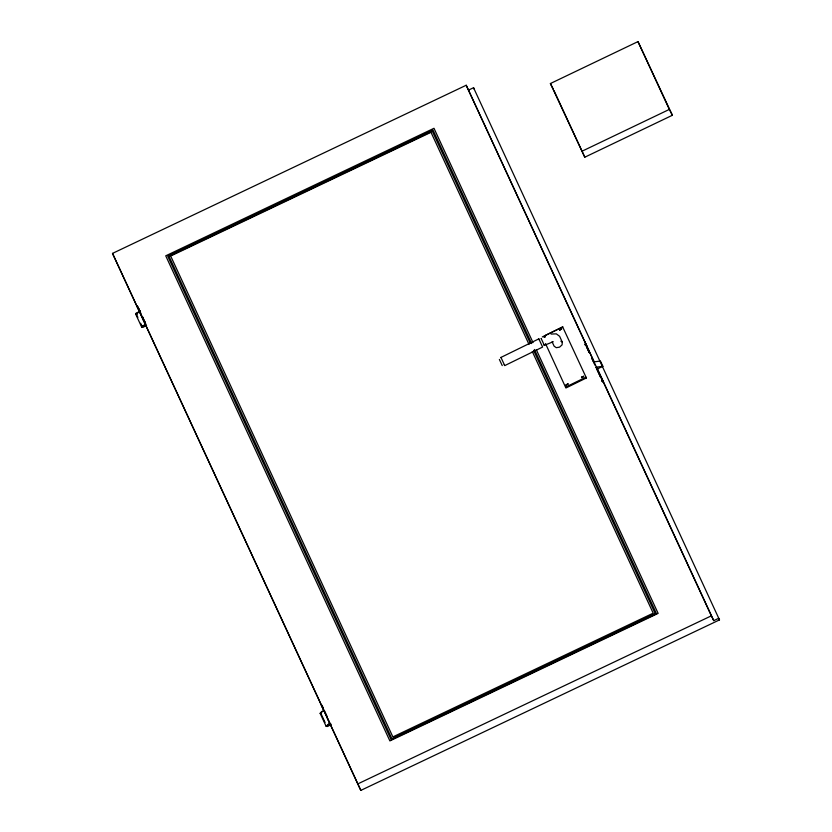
<?xml version="1.0" encoding="UTF-8"?>
<svg xmlns="http://www.w3.org/2000/svg" width="832" height="832" viewBox="0 0 832 832"><rect width="100%" height="100%" fill="white"/><g stroke="black" fill="none" stroke-linecap="round" stroke-linejoin="round"><path stroke-width="1.25" d="M551.065 334.058L556.327 333.861L559.603 336.294L562.307 342.17L562.078 344.854L559.582 347.142L556.286 347.682L554.122 346.185L552.084 341.765M146.567 325.53L142.771 327.34L141.679 327.101L135.678 314.122L136.167 313.134L139.974 311.324L136.947 306.197L137.446 305.968L139.381 309.91M137.894 317.387L136.261 313.851L139.62 311.657M141.679 327.101L142.158 326.102L145.964 324.303L142.938 319.176L143.437 318.937L142.345 316.576M146.089 325.593L142.262 326.82L145.621 324.626M331.022 724.714L327.215 726.523L326.123 726.284L320.133 713.315L322.39 711.162L324.418 710.507M326.123 726.284L328.39 724.131L330.418 723.486M544.086 337.334L545.21 336.617M560.29 329.451L559.749 329.888L560.206 329.274M544.398 337.282L545.293 336.794M566.675 384.613C564.543 385.538 569.296 383.209 567.258 384.332M582.254 376.99C580.122 377.915 584.875 375.586 582.837 376.709M321.09 712.254L324.074 710.84M330.543 724.776L326.706 726.003L328.484 724.318L330.928 724.006M544.586 335.806L562.775 326.893L542.308 336.918M501.197 357.926L500.958 357.417L538.834 338.874L542.61 347.058L504.743 365.602L504.275 364.582M559.666 329.711L561.538 329.004L560.872 329.16M544.336 345.342L553.27 341.723M565.625 387.119L585.894 377.198L586.383 377.967L565.906 387.993L545.522 343.606M550.389 83.543L637.988 41.6L672.391 115.263L584.792 157.206L550.389 83.543L553.446 89.388M581.724 151.362L669.323 109.418L672.391 115.263M468.582 90.074L473.543 87.714L719.493 619.892L360.818 790.4L112.507 253.396L466.211 85.249L594.443 362.461M139.37 311.137L140.431 311.022M585.125 344.781L585.374 344.23L585.707 344.958M585.166 344.895L585.374 344.261M596.908 369.158L602.867 366.319L600.423 361.036L593.518 361.941M601.754 380.796L602.846 382.054M601.827 380.942L602.202 380.671M602.347 380.973L602.909 380.786L603.543 382.19L601.328 377.572M357.666 783.962L711.37 615.826L713.742 620.651L718.713 618.28L719.493 619.892M560.789 328.983L561.454 328.838M595.962 367.224L602.867 366.319M136.261 313.851L137.114 314.038M135.678 314.122L136.77 314.361M320.133 713.315L321.225 713.554M560.862 341.172L562.307 342.17M473.543 87.714L474.334 89.315M585.281 344.074L585.582 344.698M601.942 380.11L602.025 380.297M112.507 253.396L360.818 790.4M143.926 319.925L145.371 322.889M323.346 708.105L321.89 705.151L321.402 705.39L323.856 710.382M327.392 718.359L329.846 723.362M587.028 346.424L584.823 341.806L585.447 343.2M637.988 41.6L669.323 109.418M553.987 90.563L584.792 157.206M596.554 367.037L713.742 620.651M466.211 85.249L711.37 615.826M587.059 347.807L589.181 352.383M591.822 358.114L593.944 362.7M597.116 369.564L600.829 377.593M586.009 345.727L589.191 352.602M591.833 358.332L595.015 365.206M596.066 367.494L600.829 377.811M562.536 326.633L586.383 377.967M544.19 345.041L541.143 338.447L541.403 338.998M533.01 342.586L433.992 128.294L165.734 255.819L389.886 740.917L658.143 613.392L536.276 349.648M531.658 343.574L433.025 130.114L167.742 256.225L391.165 739.742L656.448 613.631L534.383 349.471M530.39 343.45L432.276 131.113L168.979 256.277L391.914 738.743L655.21 613.579L533.655 350.522M529.027 344.448L430.997 132.298L170.685 256.038L392.881 736.913L653.193 613.174L532.293 351.52M500.958 357.417L504.504 365.092M142.147 316.046L145.423 323.118M137.987 307.143L141.263 314.215M324.615 711.048L327.34 716.945M140.618 323.284L142.262 326.82M321.256 714.21L325.073 722.467M544.138 344.926L544.398 345.478M538.834 338.874L539.302 339.882M499.377 359.434L502.226 365.591M561.652 328.806L559.603 330.023L561.652 328.806M568.048 383.978L565.999 385.195L568.048 383.978M583.627 376.345L581.568 377.562L583.627 376.345"/></g></svg>
